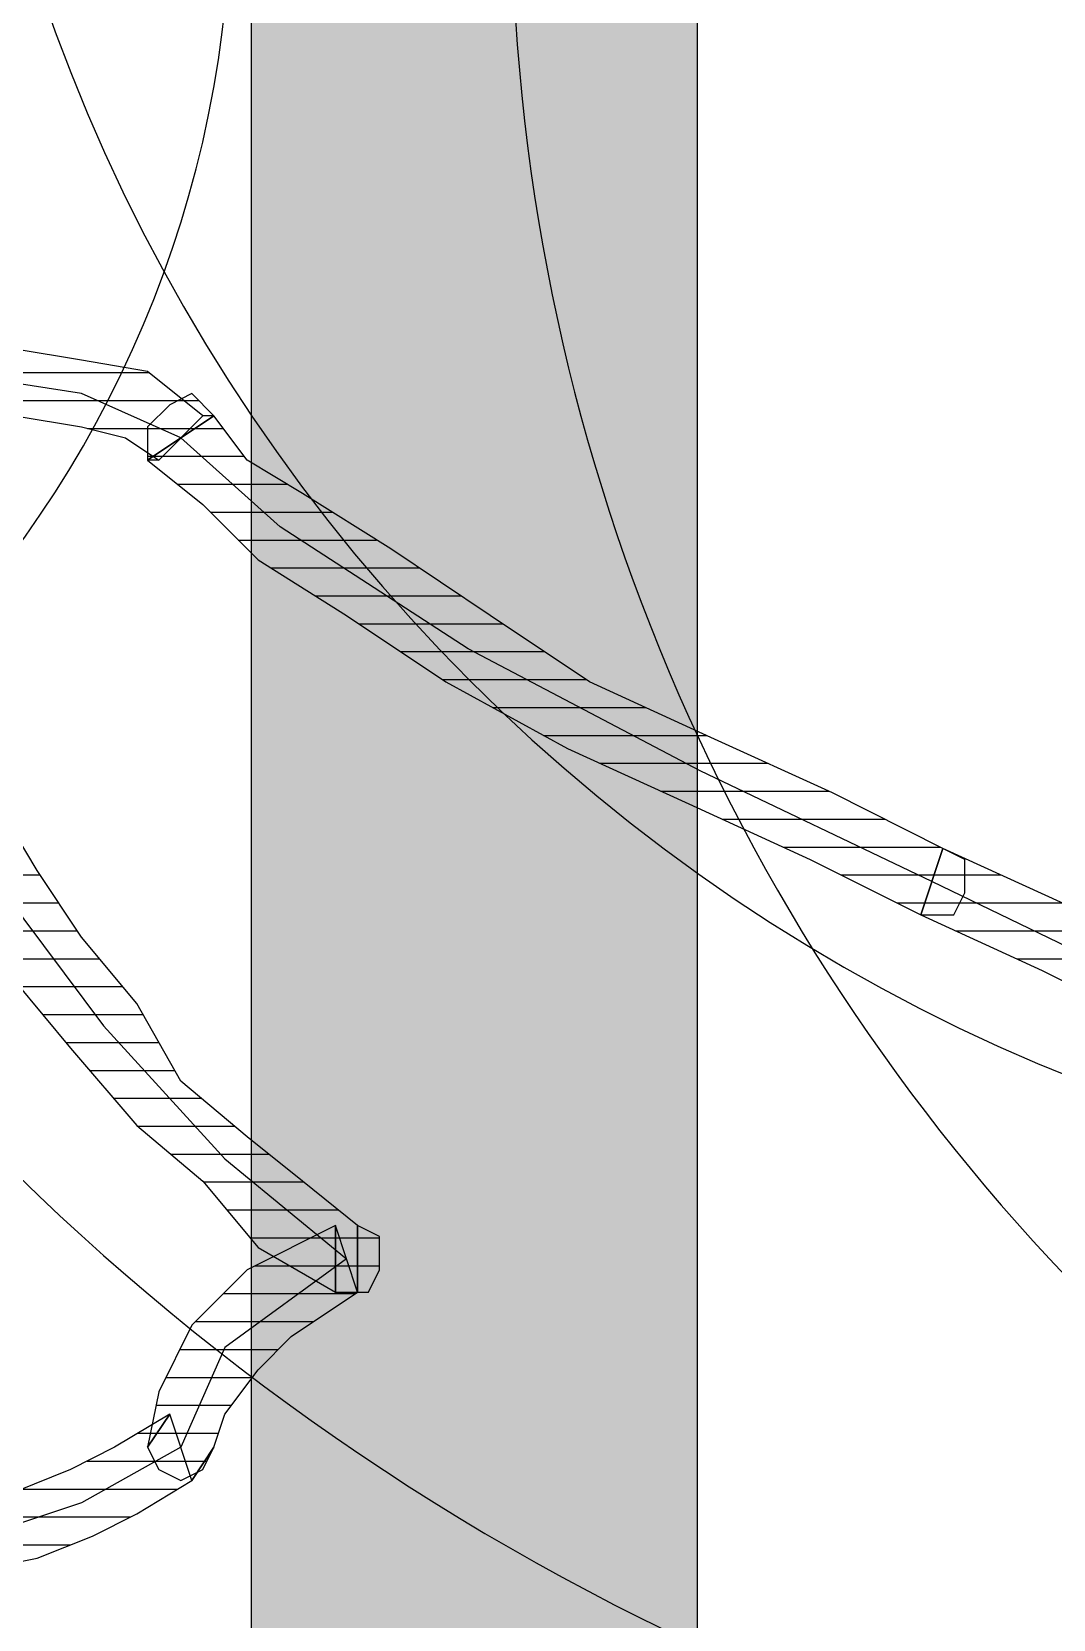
# Model space of a CAD drawing. Header units: millimetres. Extents: x 33350 to 35310, y -217097 to -211540.
# Drawn here: x 34417.52 to 34422.1, y -214543.74 to -214536.63 of the extents above; entities that cross this region are included whole.
import ezdxf

# ---------------------------------------------------------------- set-up
doc = ezdxf.new("R2010")
doc.units = ezdxf.units.MM
doc.header["$LTSCALE"] = 60
doc.header["$MEASUREMENT"] = 0
for name, color, linetype in [('OC-Mutfak_Ekipman', 252, 'Continuous'), ('OC-Tretuar', 70, 'Continuous'), ('TEFRIŞ', 223, 'Continuous')]:
    doc.layers.add(name, color=color, linetype=linetype)
pattern_1 = [(360, (-5108.51305, -673.59423), (1e-16, 0.125), [25])]

# ---------------------------------------------------------------- blocks, each defined once
blk = doc.blocks.new('rt45')
at = {"layer": 'OC-Tretuar'}
h = blk.add_hatch(color=7, dxfattribs=at)
h.dxf.hatch_style = 1
h.paths.add_polyline_path([(33848.6896, -214253.0429, 0.414214), (33849.6896, -214254.0429, 0.414214), (33850.6896, -214253.0429), (33850.6896, -214055.0429, 0.414214), (33849.6896, -214054.0429, 0.414214), (33848.6896, -214055.0429)])
h.paths.add_polyline_path([(33840.6896, -214253.0429, 0.414214), (33841.6896, -214254.0429, 0.414214), (33842.6896, -214253.0429), (33842.6896, -214055.0429, 0.414214), (33841.6896, -214054.0429, 0.414214), (33840.6896, -214055.0429)])
h.paths.add_polyline_path([(33832.6896, -214253.0429, 0.414214), (33833.6896, -214254.0429, 0.414214), (33834.6896, -214253.0429), (33834.6896, -214055.0429, 0.414214), (33833.6896, -214054.0429, 0.414214), (33832.6896, -214055.0429)])
h.paths.add_polyline_path([(33826.6896, -214055.0429, 0.414214), (33825.6896, -214054.0429, 0.414214), (33824.6896, -214055.0429), (33824.6896, -214253.0429, 0.414214), (33825.6896, -214254.0429, 0.414214), (33826.6896, -214253.0429)])
h.paths.add_polyline_path([(33816.6896, -214253.0429, 0.414214), (33817.6896, -214254.0429, 0.414214), (33818.6896, -214253.0429), (33818.6896, -214055.0429, 0.414214), (33817.6896, -214054.0429, 0.414214), (33816.6896, -214055.0429)])
at = {"layer": 'OC-Mutfak_Ekipman'}
for p, q in [((33840.6896, -214055.0429), (33840.6896, -214253.0429)), ((33842.6896, -214253.0429), (33842.6896, -214055.0429))]:
    blk.add_line(p, q, dxfattribs=at)
blk = doc.blocks.new('by')
at = {"ltscale": 30}
h = blk.add_hatch(dxfattribs=at)
h.set_pattern_fill('DC_LINES', color=256, scale=0.1, style=0)
h.set_pattern_definition(pattern_1)
edge = h.paths.add_edge_path(flags=0)
edge.add_line((6362.6579, 2243.5337), (6362.8064, 2243.6331))
edge.add_line((6362.8064, 2243.6331), (6363.0544, 2243.5833))
edge.add_line((6363.0544, 2243.5833), (6363.3015, 2243.484))
edge.add_line((6363.3015, 2243.484), (6363.4997, 2243.3847))
edge.add_line((6363.4997, 2243.3847), (6363.7468, 2243.2356))
edge.add_line((6363.7468, 2243.2356), (6363.6482, 2242.9376))
edge.add_line((6363.6482, 2242.9376), (6363.4001, 2243.0866))
edge.add_line((6363.4001, 2243.0866), (6363.2029, 2243.186))
edge.add_line((6363.2029, 2243.186), (6362.9548, 2243.2854))
edge.add_line((6362.9548, 2243.2854), (6362.8064, 2243.335))
edge.add_line((6362.8064, 2243.335), (6362.9548, 2243.4343))
edge.add_line((6362.9548, 2243.4343), (6362.8064, 2243.335))
edge.add_line((6362.8064, 2243.335), (6362.7077, 2243.3847))
edge.add_line((6362.7077, 2243.3847), (6362.6579, 2243.484))
edge.add_line((6362.6579, 2243.484), (6362.7077, 2243.5833))
edge.add_line((6362.7077, 2243.5833), (6362.8064, 2243.6331))
h = blk.add_hatch(dxfattribs=at)
h.set_pattern_fill('DC_LINES', color=256, scale=0.1, style=0)
h.set_pattern_definition(pattern_1)
edge = h.paths.add_edge_path(flags=0)
edge.add_line((6367.0124, 2240.7023), (6367.5564, 2240.9506))
edge.add_line((6367.5564, 2240.9506), (6368.2488, 2241.2984))
edge.add_line((6368.2488, 2241.2984), (6368.9421, 2241.6958))
edge.add_line((6368.9421, 2241.6958), (6369.6345, 2242.0932))
edge.add_line((6369.6345, 2242.0932), (6370.278, 2242.4906))
edge.add_line((6370.278, 2242.4906), (6370.8708, 2242.8383))
edge.add_line((6370.8708, 2242.8383), (6371.3161, 2243.0866))
edge.add_line((6371.3161, 2243.0866), (6371.5642, 2243.2854))
edge.add_line((6371.5642, 2243.2854), (6371.7614, 2242.9873))
edge.add_line((6371.7614, 2242.9873), (6371.5144, 2242.7885))
edge.add_line((6371.5144, 2242.7885), (6370.9704, 2242.5402))
edge.add_line((6370.9704, 2242.5402), (6370.4753, 2242.1925))
edge.add_line((6370.4753, 2242.1925), (6369.7331, 2241.7951))
edge.add_line((6369.7331, 2241.7951), (6369.0407, 2241.3977))
edge.add_line((6369.0407, 2241.3977), (6368.3484, 2241.0003))
edge.add_line((6368.3484, 2241.0003), (6367.655, 2240.6526))
edge.add_line((6367.655, 2240.6526), (6367.1111, 2240.4043))
h = blk.add_hatch(dxfattribs=at)
h.set_pattern_fill('DC_LINES', color=256, scale=0.1, style=0)
h.set_pattern_definition(pattern_1)
edge = h.paths.add_edge_path(flags=0)
edge.add_line((6363.7468, 2243.2356), (6363.8454, 2243.0866))
edge.add_line((6363.8454, 2243.0866), (6363.8952, 2242.9376))
edge.add_line((6363.8952, 2242.9376), (6364.0437, 2242.7389))
edge.add_line((6364.0437, 2242.7389), (6364.1921, 2242.5899))
edge.add_line((6364.1921, 2242.5899), (6364.489, 2242.3912))
edge.add_line((6364.489, 2242.3912), (6364.3904, 2242.0932))
edge.add_line((6364.3904, 2242.0932), (6363.9939, 2242.2918))
edge.add_line((6363.9939, 2242.2918), (6363.7468, 2242.5402))
edge.add_line((6363.7468, 2242.5402), (6363.5984, 2242.8383))
edge.add_line((6363.5984, 2242.8383), (6363.5486, 2243.0866))
edge.add_line((6363.5486, 2243.0866), (6363.6482, 2242.9376))
edge.add_line((6363.6482, 2242.9376), (6363.5486, 2243.0866))
edge.add_line((6363.5486, 2243.0866), (6363.5984, 2243.186))
edge.add_line((6363.5984, 2243.186), (6363.697, 2243.2356))
edge.add_line((6363.697, 2243.2356), (6363.7966, 2243.186))
edge.add_line((6363.7966, 2243.186), (6363.8454, 2243.0866))
h = blk.add_hatch(dxfattribs=at)
h.set_pattern_fill('DC_LINES', color=256, scale=0.1, style=0)
h.set_pattern_definition(pattern_1)
edge = h.paths.add_edge_path(flags=0)
edge.add_line((6364.489, 2242.3912), (6364.489, 2242.0932))
edge.add_line((6364.489, 2242.0932), (6364.2419, 2241.8944))
edge.add_line((6364.2419, 2241.8944), (6363.9939, 2241.6958))
edge.add_line((6363.9939, 2241.6958), (6363.697, 2241.4473))
edge.add_line((6363.697, 2241.4473), (6363.4997, 2241.0997))
edge.add_line((6363.4997, 2241.0997), (6363.2517, 2240.8016))
edge.add_line((6363.2517, 2240.8016), (6363.0544, 2240.5036))
edge.add_line((6363.0544, 2240.5036), (6362.906, 2240.2552))
edge.add_line((6362.906, 2240.2552), (6362.8064, 2240.0565))
edge.add_line((6362.8064, 2240.0565), (6362.5095, 2240.1558))
edge.add_line((6362.5095, 2240.1558), (6362.6091, 2240.3546))
edge.add_line((6362.6091, 2240.3546), (6362.7575, 2240.7023))
edge.add_line((6362.7575, 2240.7023), (6362.9548, 2241.0003))
edge.add_line((6362.9548, 2241.0003), (6363.2029, 2241.2984))
edge.add_line((6363.2029, 2241.2984), (6363.4997, 2241.6461))
edge.add_line((6363.4997, 2241.6461), (6363.7966, 2241.8944))
edge.add_line((6363.7966, 2241.8944), (6364.0437, 2242.1925))
edge.add_line((6364.0437, 2242.1925), (6364.3904, 2242.3912))
edge.add_line((6364.3904, 2242.3912), (6364.3904, 2242.0932))
edge.add_line((6364.3904, 2242.0932), (6364.3904, 2242.3912))
edge.add_line((6364.3904, 2242.3912), (6364.5388, 2242.3912))
edge.add_line((6364.5388, 2242.3912), (6364.5876, 2242.2918))
edge.add_line((6364.5876, 2242.2918), (6364.5876, 2242.1428))
edge.add_line((6364.5876, 2242.1428), (6364.489, 2242.0932))
h = blk.add_hatch(dxfattribs=at)
h.set_pattern_fill('DC_LINES', color=256, scale=0.1, style=0)
h.set_pattern_definition(pattern_1)
edge = h.paths.add_edge_path(flags=0)
edge.add_line((6363.5984, 2238.6656), (6363.5486, 2238.6656))
edge.add_line((6363.5486, 2238.6656), (6363.7966, 2238.8643))
edge.add_line((6363.7966, 2238.8643), (6364.0437, 2239.1127))
edge.add_line((6364.0437, 2239.1127), (6364.4392, 2239.361))
edge.add_line((6364.4392, 2239.361), (6364.8845, 2239.6591))
edge.add_line((6364.8845, 2239.6591), (6365.4294, 2239.9572))
edge.add_line((6365.4294, 2239.9572), (6365.9734, 2240.2055))
edge.add_line((6365.9734, 2240.2055), (6366.5173, 2240.4539))
edge.add_line((6366.5173, 2240.4539), (6367.0124, 2240.7023))
edge.add_line((6367.0124, 2240.7023), (6367.1111, 2240.4043))
edge.add_line((6367.1111, 2240.4043), (6366.6169, 2240.1558))
edge.add_line((6366.6169, 2240.1558), (6366.072, 2239.9075))
edge.add_line((6366.072, 2239.9075), (6365.528, 2239.6591))
edge.add_line((6365.528, 2239.6591), (6365.0827, 2239.361))
edge.add_line((6365.0827, 2239.361), (6364.6374, 2239.063))
edge.add_line((6364.6374, 2239.063), (6364.2419, 2238.8147))
edge.add_line((6364.2419, 2238.8147), (6363.9939, 2238.6656))
edge.add_line((6363.9939, 2238.6656), (6363.8454, 2238.4669))
edge.add_line((6363.8454, 2238.4669), (6363.7966, 2238.4669))
h = blk.add_hatch(dxfattribs=at)
h.set_pattern_fill('DC_LINES', color=256, scale=0.1, style=0)
h.set_pattern_definition(pattern_1)
edge = h.paths.add_edge_path(flags=0)
edge.add_line((6367.1111, 2240.4043), (6366.6169, 2240.1558))
edge.add_line((6366.6169, 2240.1558), (6366.072, 2239.9075))
edge.add_line((6366.072, 2239.9075), (6365.528, 2239.6591))
edge.add_line((6365.528, 2239.6591), (6365.0827, 2239.361))
edge.add_line((6365.0827, 2239.361), (6364.6374, 2239.063))
edge.add_line((6364.6374, 2239.063), (6364.2419, 2238.8147))
edge.add_line((6364.2419, 2238.8147), (6363.9939, 2238.6656))
edge.add_line((6363.9939, 2238.6656), (6363.8454, 2238.4669))
edge.add_line((6363.8454, 2238.4669), (6363.5486, 2238.6656))
edge.add_line((6363.5486, 2238.6656), (6363.7966, 2238.8643))
edge.add_line((6363.7966, 2238.8643), (6364.0437, 2239.1127))
edge.add_line((6364.0437, 2239.1127), (6364.4392, 2239.361))
edge.add_line((6364.4392, 2239.361), (6364.8845, 2239.6591))
edge.add_line((6364.8845, 2239.6591), (6365.4294, 2239.9572))
edge.add_line((6365.4294, 2239.9572), (6365.9734, 2240.2055))
edge.add_line((6365.9734, 2240.2055), (6366.5173, 2240.4539))
edge.add_line((6366.5173, 2240.4539), (6367.0124, 2240.7023))
h = blk.add_hatch(dxfattribs=at)
h.set_pattern_fill('DC_LINES', color=256, scale=0.1, style=0)
h.set_pattern_definition(pattern_1)
edge = h.paths.add_edge_path(flags=0)
edge.add_line((6360.778, 2237.8212), (6361.2732, 2238.1192))
edge.add_line((6361.2732, 2238.1192), (6361.7185, 2238.2682))
edge.add_line((6361.7185, 2238.2682), (6362.2136, 2238.3676))
edge.add_line((6362.2136, 2238.3676), (6362.6091, 2238.4173))
edge.add_line((6362.6091, 2238.4173), (6362.9548, 2238.4669))
edge.add_line((6362.9548, 2238.4669), (6363.2517, 2238.5166))
edge.add_line((6363.2517, 2238.5166), (6363.4499, 2238.5662))
edge.add_line((6363.4499, 2238.5662), (6363.5984, 2238.6656))
edge.add_line((6363.5984, 2238.6656), (6363.7966, 2238.4669))
edge.add_line((6363.7966, 2238.4669), (6363.5486, 2238.2682))
edge.add_line((6363.5486, 2238.2682), (6363.2517, 2238.2185))
edge.add_line((6363.2517, 2238.2185), (6362.9548, 2238.1689))
edge.add_line((6362.9548, 2238.1689), (6362.6091, 2238.1192))
edge.add_line((6362.6091, 2238.1192), (6362.2136, 2238.0695))
edge.add_line((6362.2136, 2238.0695), (6361.8171, 2237.9702))
edge.add_line((6361.8171, 2237.9702), (6361.3718, 2237.8212))
edge.add_line((6361.3718, 2237.8212), (6360.9763, 2237.5231))
h = blk.add_hatch(dxfattribs=at)
h.set_pattern_fill('DC_LINES', color=256, scale=0.1, style=0)
h.set_pattern_definition(pattern_1)
edge = h.paths.add_edge_path(flags=0)
edge.add_line((6363.8454, 2238.4669), (6363.7468, 2238.3676))
edge.add_line((6363.7468, 2238.3676), (6363.6482, 2238.4173))
edge.add_line((6363.6482, 2238.4173), (6363.5486, 2238.5166))
edge.add_line((6363.5486, 2238.5166), (6363.5486, 2238.6656))
for p, q in [((6362.8064, 2243.6331, -4.5045), (6363.0544, 2243.5833, -4.5045)), ((6363.0544, 2243.5833, -4.5045), (6363.3015, 2243.484, -4.5045)), ((6363.2517, 2243.335, -4.5045), (6362.8064, 2243.484, -4.5045)), ((6363.3015, 2243.484, -4.5045), (6363.4997, 2243.3847, -4.5045)), ((6363.4997, 2243.3847, -4.5045), (6363.7468, 2243.2356, -4.5045)), ((6363.2029, 2243.186, -4.5045), (6362.9548, 2243.2854, -4.5045)), ((6363.697, 2243.0866, -4.5045), (6363.2517, 2243.335, -4.5045)), ((6363.5984, 2243.186, -4.5045), (6363.697, 2243.2356, -4.5045)), ((6363.7468, 2243.2356, -4.5045), (6363.6482, 2242.9376, -4.5045)), ((6363.697, 2243.2356, -4.5045), (6363.7966, 2243.186, -4.5045)), ((6363.7468, 2243.2356, -4.5045), (6363.8454, 2243.0866, -4.5045)), ((6363.8454, 2243.0866, -4.5045), (6363.7468, 2243.2356, -4.5045)), ((6363.7468, 2243.2356, -4.5045), (6363.7468, 2243.2356, -4.5045)), ((6363.4001, 2243.0866, -4.5045), (6363.2029, 2243.186, -4.5045)), ((6363.5486, 2243.0866, -4.5045), (6363.5984, 2243.186, -4.5045)), ((6363.7966, 2243.186, -4.5045), (6363.8454, 2243.0866, -4.5045)), ((6363.6482, 2242.9376, -4.5045), (6363.4001, 2243.0866, -4.5045)), ((6363.5984, 2242.8383, -4.5045), (6363.5486, 2243.0866, -4.5045)), ((6363.5486, 2243.0866, -4.5045), (6363.6482, 2242.9376, -4.5045)), ((6363.6482, 2242.9376, -4.5045), (6363.5486, 2243.0866, -4.5045)), ((6363.8952, 2242.6395, -4.5045), (6363.697, 2243.0866, -4.5045)), ((6363.8454, 2243.0866, -4.5045), (6363.8952, 2242.9376, -4.5045)), ((6363.8952, 2242.9376, -4.5045), (6364.0437, 2242.7389, -4.5045)), ((6363.7468, 2242.5402, -4.5045), (6363.5984, 2242.8383, -4.5045)), ((6364.0437, 2242.7389, -4.5045), (6364.1921, 2242.5899, -4.5045)), ((6364.4392, 2242.2422, -4.5045), (6363.8952, 2242.6395, -4.5045)), ((6364.1921, 2242.5899, -4.5045), (6364.489, 2242.3912, -4.5045)), ((6363.9939, 2242.2918, -4.5045), (6363.7468, 2242.5402, -4.5045)), ((6364.0437, 2242.1925, -4.5045), (6364.3904, 2242.3912, -4.5045)), ((6364.3904, 2242.3912, -4.5045), (6364.3904, 2242.0932, -4.5045)), ((6364.3904, 2242.0932, -4.5045), (6364.3904, 2242.3912, -4.5045)), ((6364.3904, 2242.3912, -4.5045), (6364.5388, 2242.3912, -4.5045)), ((6364.489, 2242.3912, -4.5045), (6364.3904, 2242.0932, -4.5045)), ((6364.489, 2242.3912, -4.5045), (6364.489, 2242.0932, -4.5045)), ((6364.489, 2242.0932, -4.5045), (6364.489, 2242.3912, -4.5045)), ((6364.489, 2242.3912, -4.5045), (6364.489, 2242.3912, -4.5045)), ((6364.5388, 2242.3912, -4.5045), (6364.5876, 2242.2918, -4.5045)), ((6364.3904, 2242.0932, -4.5045), (6363.9939, 2242.2918, -4.5045)), ((6364.5876, 2242.2918, -4.5045), (6364.5876, 2242.1428, -4.5045)), ((6363.8952, 2241.7951, -4.5045), (6364.4392, 2242.2422, -4.5045)), ((6363.7966, 2241.8944, -4.5045), (6364.0437, 2242.1925, -4.5045)), ((6364.5876, 2242.1428, -4.5045), (6364.489, 2242.0932, -4.5045)), ((6364.489, 2242.0932, -4.5045), (6364.2419, 2241.8944, -4.5045)), ((6363.4997, 2241.6461, -4.5045), (6363.7966, 2241.8944, -4.5045)), ((6364.2419, 2241.8944, -4.5045), (6363.9939, 2241.6958, -4.5045)), ((6363.3513, 2241.199, -4.5045), (6363.8952, 2241.7951, -4.5045)), ((6363.2029, 2241.2984, -4.5045), (6363.4997, 2241.6461, -4.5045)), ((6363.9939, 2241.6958, -4.5045), (6363.697, 2241.4473, -4.5045)), ((6363.697, 2241.4473, -4.5045), (6363.4997, 2241.0997, -4.5045)), ((6362.9548, 2241.0003, -4.5045), (6363.2029, 2241.2984, -4.5045)), ((6367.5564, 2240.9506, -4.5045), (6368.2488, 2241.2984, -4.5045)), ((6362.906, 2240.6029, -4.5045), (6363.3513, 2241.199, -4.5045)), ((6368.2986, 2241.1494, -4.5045), (6367.0613, 2240.5532, -4.5045)), ((6363.4997, 2241.0997, -4.5045), (6363.2517, 2240.8016, -4.5045)), ((6367.0124, 2240.7023, -4.5045), (6367.5564, 2240.9506, -4.5045)), ((6363.2517, 2240.8016, -4.5045), (6363.0544, 2240.5036, -4.5045)), ((6366.5173, 2240.4539, -4.5045), (6367.0124, 2240.7023, -4.5045)), ((6366.5173, 2240.4539, -4.5045), (6367.0124, 2240.7023, -4.5045)), ((6367.0124, 2240.7023, -4.5045), (6367.1111, 2240.4043, -4.5045)), ((6367.0124, 2240.7023, -4.5045), (6367.1111, 2240.4043, -4.5045)), ((6367.0124, 2240.7023, -4.5045), (6367.0124, 2240.7023, -4.5045)), ((6367.1111, 2240.4043, -4.5045), (6367.0124, 2240.7023, -4.5045)), ((6367.0124, 2240.7023, -4.5045), (6367.0124, 2240.7023, -4.5045)), ((6367.0124, 2240.7023, -4.5045), (6367.1609, 2240.7023, -4.5045)), ((6367.1111, 2240.4043, -4.5045), (6367.0124, 2240.7023, -4.5045)), ((6367.0124, 2240.7023, -4.5045), (6367.0124, 2240.7023, -4.5045)), ((6367.655, 2240.6526, -4.5045), (6367.1111, 2240.4043, -4.5045)), ((6367.1609, 2240.7023, -4.5045), (6367.2097, 2240.6029, -4.5045)), ((6367.2097, 2240.6029, -4.5045), (6367.2097, 2240.4539, -4.5045)), ((6367.0613, 2240.5532, -4.5045), (6366.0232, 2240.0565, -4.5045)), ((6363.0544, 2240.5036, -4.5045), (6362.906, 2240.2552, -4.5045)), ((6365.9734, 2240.2055, -4.5045), (6366.5173, 2240.4539, -4.5045)), ((6365.9734, 2240.2055, -4.5045), (6366.5173, 2240.4539, -4.5045)), ((6367.2097, 2240.4539, -4.5045), (6367.1111, 2240.4043, -4.5045)), ((6367.1111, 2240.4043, -4.5045), (6366.6169, 2240.1558, -4.5045)), ((6367.1111, 2240.4043, -4.5045), (6366.6169, 2240.1558, -4.5045)), ((6367.1111, 2240.4043, -4.5045), (6367.1111, 2240.4043, -4.5045)), ((6367.1111, 2240.4043, -4.5045), (6367.1111, 2240.4043, -4.5045)), ((6365.4294, 2239.9572, -4.5045), (6365.9734, 2240.2055, -4.5045)), ((6365.4294, 2239.9572, -4.5045), (6365.9734, 2240.2055, -4.5045)), ((6366.6169, 2240.1558, -4.5045), (6366.072, 2239.9075, -4.5045)), ((6366.6169, 2240.1558, -4.5045), (6366.072, 2239.9075, -4.5045)), ((6366.0232, 2240.0565, -4.5045), (6364.9841, 2239.5101, -4.5045)), ((6364.8845, 2239.6591, -4.5045), (6365.4294, 2239.9572, -4.5045)), ((6364.8845, 2239.6591, -4.5045), (6365.4294, 2239.9572, -4.5045)), ((6366.072, 2239.9075, -4.5045), (6365.528, 2239.6591, -4.5045)), ((6366.072, 2239.9075, -4.5045), (6365.528, 2239.6591, -4.5045)), ((6364.4392, 2239.361, -4.5045), (6364.8845, 2239.6591, -4.5045)), ((6364.4392, 2239.361, -4.5045), (6364.8845, 2239.6591, -4.5045)), ((6365.528, 2239.6591, -4.5045), (6365.0827, 2239.361, -4.5045)), ((6365.528, 2239.6591, -4.5045), (6365.0827, 2239.361, -4.5045)), ((6364.9841, 2239.5101, -4.5045), (6364.1423, 2238.9637, -4.5045)), ((6364.0437, 2239.1127, -4.5045), (6364.4392, 2239.361, -4.5045)), ((6364.0437, 2239.1127, -4.5045), (6364.4392, 2239.361, -4.5045)), ((6365.0827, 2239.361, -4.5045), (6364.6374, 2239.063, -4.5045)), ((6365.0827, 2239.361, -4.5045), (6364.6374, 2239.063, -4.5045)), ((6363.7966, 2238.8643, -4.5045), (6364.0437, 2239.1127, -4.5045)), ((6363.7966, 2238.8643, -4.5045), (6364.0437, 2239.1127, -4.5045)), ((6364.6374, 2239.063, -4.5045), (6364.2419, 2238.8147, -4.5045)), ((6364.6374, 2239.063, -4.5045), (6364.2419, 2238.8147, -4.5045)), ((6364.1423, 2238.9637, -4.5045), (6363.697, 2238.5662, -4.5045)), ((6363.5486, 2238.6656, -4.5045), (6363.7966, 2238.8643, -4.5045)), ((6363.5486, 2238.6656, -4.5045), (6363.7966, 2238.8643, -4.5045)), ((6364.2419, 2238.8147, -4.5045), (6363.9939, 2238.6656, -4.5045)), ((6364.2419, 2238.8147, -4.5045), (6363.9939, 2238.6656, -4.5045)), ((6363.4499, 2238.5662, -4.5045), (6363.5984, 2238.6656, -4.5045)), ((6363.5486, 2238.5166, -4.5045), (6363.5486, 2238.6656, -4.5045)), ((6363.5486, 2238.6656, -4.5045), (6363.8454, 2238.4669, -4.5045)), ((6363.5984, 2238.6656, -4.5045), (6363.5486, 2238.6656, -4.5045)), ((6363.8454, 2238.4669, -4.5045), (6363.5486, 2238.6656, -4.5045)), ((6363.5984, 2238.6656, -4.5045), (6363.7966, 2238.4669, -4.5045)), ((6363.7966, 2238.4669, -4.5045), (6363.5984, 2238.6656, -4.5045)), ((6363.5984, 2238.6656, -4.5045), (6363.5984, 2238.6656, -4.5045)), ((6363.9939, 2238.6656, -4.5045), (6363.8454, 2238.4669, -4.5045)), ((6363.9939, 2238.6656, -4.5045), (6363.8454, 2238.4669, -4.5045)), ((6362.9548, 2238.4669, -4.5045), (6363.2517, 2238.5166, -4.5045)), ((6363.2517, 2238.5166, -4.5045), (6363.4499, 2238.5662, -4.5045)), ((6363.697, 2238.5662, -4.5045), (6363.2517, 2238.3676, -4.5045)), ((6363.6482, 2238.4173, -4.5045), (6363.5486, 2238.5166, -4.5045)), ((6363.7966, 2238.4669, -4.5045), (6363.5486, 2238.2682, -4.5045)), ((6363.8454, 2238.4669, -4.5045), (6363.7468, 2238.3676, -4.5045)), ((6363.8454, 2238.4669, -4.5045), (6363.7966, 2238.4669, -4.5045)), ((6363.8454, 2238.4669, -4.5045), (6363.8454, 2238.4669, -4.5045)), ((6363.7468, 2238.3676, -4.5045), (6363.6482, 2238.4173, -4.5045)), ((6363.2517, 2238.3676, -4.5045), (6362.6091, 2238.2682, -4.5045)), ((6363.5486, 2238.2682, -4.5045), (6363.2517, 2238.2185, -4.5045)), ((6363.2517, 2238.2185, -4.5045), (6362.9548, 2238.1689, -4.5045))]:
    blk.add_line(p, q, dxfattribs=at)
for centre, radius in [((6374.1782, 2236.1122, -4.5045), 9), ((6358.9233, 2236.1122, -4.5045), 5)]:
    blk.add_circle(centre, radius, dxfattribs=at)
blk = doc.blocks.new('insan')
at = {"color": 7}
for radius in [11, 8]:
    blk.add_circle((6438.7661, 3132.8707), radius, dxfattribs=at)

msp = doc.modelspace()

# ---------------------------------------------------------------- block references
at = {"xscale": -1, "rotation": 180}
for name, p in [('by', (28054.4934, -212299.8823, 4.5045)), ('insan', (27986.3766, -211401.0079))]:
    msp.add_blockref(name, p, dxfattribs=at)
at = {"layer": 'TEFRIŞ'}
msp.add_blockref('rt45', (577.8156, -380), dxfattribs=at)

doc.saveas('drawing.dxf')
